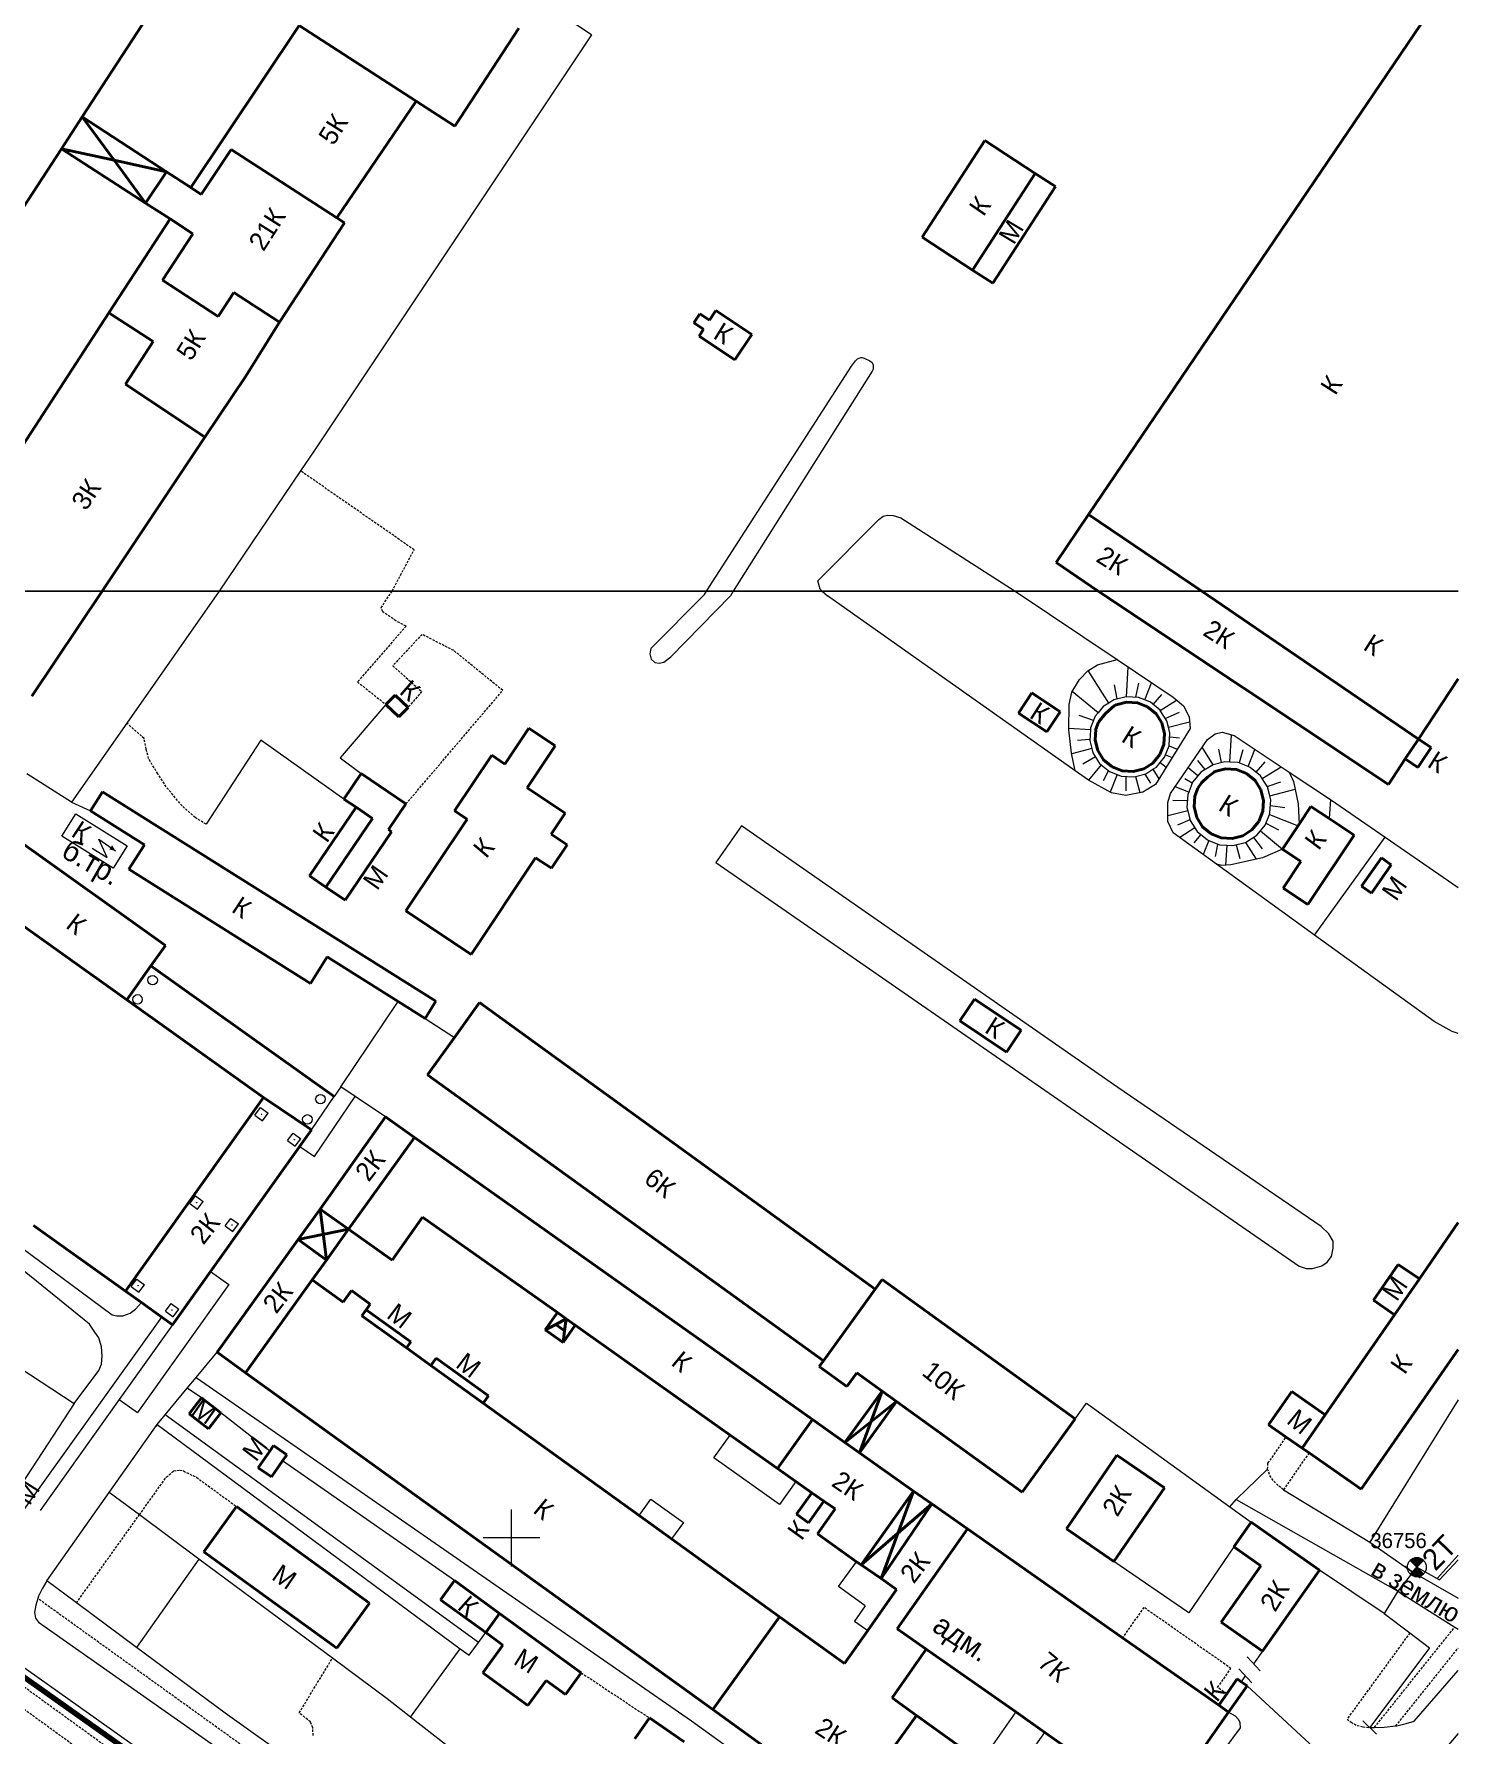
# Model space of a CAD drawing. Extents: x 1000 to 4000, y -5000 to -1000.
# Drawn here: x 2699.1 to 3000, y -2241.7 to -1882.3 of the extents above; entities that cross this region are included whole.
import ezdxf
from ezdxf.enums import TextEntityAlignment as Align

# ---------------------------------------------------------------- set-up
doc = ezdxf.new("R2010")
doc.units = 0
doc.header["$MEASUREMENT"] = 0
doc.linetypes.add('DASHED', pattern=[0.75, 0.5, -0.25])
for name, color, linetype in [('1', 7, 'CONTINUOUS'), ('11', 7, 'CONTINUOUS'), ('13', 7, 'CONTINUOUS'), ('16', 7, 'CONTINUOUS'), ('17', 7, 'CONTINUOUS'), ('18', 7, 'CONTINUOUS'), ('19', 7, 'CONTINUOUS'), ('2', 7, 'CONTINUOUS'), ('24', 7, 'CONTINUOUS'), ('37', 7, 'CONTINUOUS'), ('40', 7, 'CONTINUOUS'), ('7', 7, 'CONTINUOUS'), ('границы команд_1', 10, 'CONTINUOUS')]:
    doc.layers.add(name, color=color, linetype=linetype)
doc.styles.get("Standard").update_dxf_attribs({"font": 'txt', "height": 0.2})

msp = doc.modelspace()

# ---------------------------------------------------------------- linework, layer by layer
at = {"layer": '1', "color": 253, "linetype": 'Continuous', "lineweight": 0}
for p, q in [((2000, -2000), (3000, -2000)), ((3000, -2000), (2000, -2000)), ((2800, -2206.06), (2800, -2194.02)), ((2805.96, -2200), (2794.04, -2200))]:
    msp.add_line(p, q, dxfattribs=at)
at = {"layer": '11', "color": 253, "linetype": 'Continuous', "lineweight": 0}
for p, q in [((2816.88, -1882.49), (2799.8, -1871.15)), ((2816.88, -1882.49), (2758.29, -1970.4)), ((2758.29, -1970.4), (2755.43, -1974.61)), ((2755.43, -1974.61), (2738.2, -2000)), ((2864.73, -1997.87), (2877.64, -1984.86)), ((2877.64, -1984.86), (2878.49, -1984.2)), ((2878.49, -1984.2), (2879.53, -1983.96)), ((2879.53, -1983.96), (2880.66, -1984.01)), ((2880.66, -1984.01), (2882.22, -1984.53)), ((2882.22, -1984.53), (2906.39, -2000)), ((2865.2, -1999.61), (2864.73, -1997.87)), ((2738.2, -2000), (2718.72, -2027.89)), ((2865.62, -2000), (2865.2, -1999.61)), ((2865.62, -2000), (2866.73, -2001.03)), ((2919.09, -2037.96), (2866.73, -2001.03)), ((2906.39, -2000), (2927.98, -2014.49)), ((2927.98, -2014.49), (2939.8, -2022.43)), ((2939.8, -2022.43), (2941.95, -2024.22)), ((2941.95, -2024.22), (2943.2, -2026.55)), ((2943.2, -2026.55), (2943.38, -2029.05)), ((2718.72, -2027.89), (2707.04, -2044.62)), ((2943.38, -2029.05), (2936.05, -2040.86)), ((2947.04, -2031.35), (2948.65, -2030.19)), ((2948.65, -2030.19), (2950.17, -2029.83)), ((2950.17, -2029.83), (2952.67, -2030.55)), ((2939.26, -2042.8), (2947.04, -2031.35)), ((2952.67, -2030.55), (2964.33, -2038.27)), ((2707.04, -2044.62), (2697.62, -2038.6)), ((2921.93, -2039.96), (2919.09, -2037.96)), ((2926.76, -2042.65), (2921.93, -2039.96)), ((2936.05, -2040.86), (2933.37, -2042.47)), ((2964.33, -2038.27), (2973.05, -2044.05)), ((2707.04, -2044.62), (2711.01, -2046.46)), ((2929.79, -2043.18), (2926.76, -2042.65)), ((2933.37, -2042.47), (2929.79, -2043.18)), ((2938.64, -2044.65), (2939.26, -2042.8)), ((2938.64, -2048.68), (2938.64, -2044.65)), ((2973.05, -2044.05), (2972.79, -2048.07)), ((2939.8, -2051.09), (2938.64, -2048.68)), ((2948.93, -2057.7), (2939.8, -2051.09)), ((2969.66, -2072.69), (2948.93, -2057.7)), ((2994.92, -2090.96), (2969.66, -2072.69)), ((2763.92, -2104.71), (2776.07, -2086.73)), ((2781.75, -2090.3), (2787.92, -2094.29)), ((2763.92, -2104.71), (2762.51, -2106.8)), ((2766.98, -2106.78), (2763.92, -2104.71)), ((2757.75, -2113.85), (2762.51, -2106.8)), ((2773.37, -2111.09), (2766.98, -2106.78)), ((2683.81, -2156.08), (2707.62, -2171.64)), ((2728.39, -2155.01), (2717.13, -2170.78)), ((2733.34, -2166.18), (2737.78, -2160.8)), ((2731.5, -2168.41), (2733.34, -2166.18)), ((2726.85, -2174.05), (2731.5, -2168.41)), ((2707.62, -2171.64), (2691.96, -2195.61)), ((2717.13, -2170.78), (2700.42, -2194.22)), ((2725.15, -2176.11), (2726.85, -2174.05)), ((2793.04, -2222.13), (2726.85, -2174.05)), ((2919.06, -2174.89), (2921.46, -2171.56)), ((2921.46, -2171.56), (2951.74, -2193.44)), ((2714.99, -2190.47), (2725.15, -2176.11)), ((2725.15, -2176.11), (2789.18, -2223.45)), ((2725.15, -2176.11), (2725.15, -2176.11)), ((2725.15, -2176.11), (2725.15, -2176.11)), ((2842.77, -2183.14), (2846.2, -2178.31)), ((2856.6, -2192.97), (2842.77, -2183.14)), ((2860.05, -2188.11), (2856.6, -2192.97)), ((2701.78, -2209.13), (2714.99, -2190.47)), ((2721.36, -2195.18), (2714.99, -2190.47)), ((2826.95, -2195.31), (2829.45, -2191.84)), ((2829.45, -2191.84), (2836.32, -2196.81)), ((2733.93, -2204.51), (2721.36, -2195.18)), ((2951.74, -2193.44), (2956.3, -2196.74)), ((2836.32, -2196.81), (2833.83, -2200.26)), ((2952.64, -2201.94), (2943.09, -2215.86)), ((2733.93, -2204.51), (2720.75, -2223.19)), ((2762.16, -2225.44), (2733.93, -2204.51)), ((2869.09, -2210.34), (2872.91, -2205.08)), ((2943.09, -2215.86), (2927.25, -2204.99)), ((2991.99, -2208.52), (2988.84, -2206.05)), ((2990.42, -2207.29), (2991.28, -2206.22)), ((2991.28, -2206.22), (2996.08, -2208.93)), ((3000, -2204.7), (2996.08, -2208.93)), ((2708.05, -2213.78), (2701.78, -2209.13)), ((2984.35, -2216.04), (2970.7, -2206.86)), ((2874.7, -2214.4), (2869.09, -2210.34)), ((2987.28, -2211.3), (2984.35, -2216.04)), ((2988.88, -2212.55), (2985.73, -2210.09)), ((2720.75, -2223.19), (2708.05, -2213.78)), ((2984.35, -2216.04), (2989.79, -2220.11)), ((2793.04, -2222.13), (2794.55, -2220.05)), ((2989.79, -2220.11), (2993.96, -2223.23)), ((2739.46, -2237.06), (2720.75, -2223.19)), ((2778.68, -2237.89), (2789.18, -2223.45)), ((2789.18, -2223.45), (2791.08, -2224.83)), ((2791.08, -2224.83), (2793.04, -2222.13)), ((2958.66, -2223.99), (2956.8, -2226.65)), ((2993.96, -2223.23), (2981.32, -2240.09)), ((2773.72, -2234.01), (2762.16, -2225.44)), ((2956.4, -2230.63), (2953.67, -2227.71)), ((2958.17, -2228.11), (2955.43, -2225.19)), ((2955.03, -2229.17), (2954.16, -2230.42)), ((2974.2, -2248.71), (2955.4, -2231.29)), ((2778.68, -2237.89), (2773.72, -2234.01)), ((2754.99, -2248.14), (2739.46, -2237.06)), ((2826.48, -2275.18), (2778.68, -2237.89)), ((2906.52, -2236.8), (2899.14, -2247.32)), ((2982.73, -2241.51), (2979.9, -2238.68))]:
    msp.add_line(p, q, dxfattribs=at)
msp.add_point((2724.99, -2176.33), dxfattribs=at)
at = {"layer": '13', "color": 253, "linetype": 'Continuous', "lineweight": 40}
for p, q in [((2731.73, -1865.41), (2709.31, -1899.78)), ((2921.94, -1983.8), (2993.5, -1878.22)), ((2732.26, -1914.72), (2755.15, -1880.54)), ((2779.83, -1896.5), (2755.15, -1880.54)), ((2801.53, -1881.05), (2788.01, -1901.79)), ((2779.83, -1896.5), (2763.12, -1921.13)), ((2788.01, -1901.79), (2779.83, -1896.5)), ((2709.31, -1899.78), (2704.89, -1906.55)), ((2709.31, -1899.78), (2716.04, -1908.98)), ((2709.31, -1899.78), (2727.12, -1911.4)), ((2704.89, -1906.55), (2689.14, -1930.69)), ((2704.89, -1906.55), (2716.04, -1908.98)), ((2704.89, -1906.55), (2722.67, -1918.05)), ((2734.41, -1916.2), (2740.76, -1906.7)), ((2740.76, -1906.7), (2763.12, -1921.13)), ((2886.74, -1925.25), (2900.01, -1904.84)), ((2900.01, -1904.84), (2910.67, -1911.77)), ((2716.04, -1908.98), (2722.67, -1918.05)), ((2716.04, -1908.98), (2727.12, -1911.4)), ((2722.67, -1918.05), (2727.12, -1911.4)), ((2727.12, -1911.4), (2732.26, -1914.72)), ((2732.26, -1914.72), (2734.41, -1916.2)), ((2910.67, -1911.77), (2897.4, -1932.18)), ((2914.95, -1914.56), (2901.68, -1934.97)), ((2910.67, -1911.77), (2914.95, -1914.56)), ((2727.84, -1921.37), (2722.67, -1918.05)), ((2714.93, -1941.21), (2727.84, -1921.37)), ((2727.84, -1921.37), (2732.64, -1924.53)), ((2764.74, -1922.19), (2750.99, -1943.21)), ((2763.12, -1921.13), (2764.74, -1922.19)), ((2732.64, -1924.53), (2726.25, -1934.35)), ((2897.4, -1932.18), (2886.74, -1925.25)), ((2901.68, -1934.97), (2897.4, -1932.18)), ((2726.25, -1934.35), (2738, -1941.99)), ((2738, -1941.99), (2741.31, -1936.91)), ((2741.31, -1936.91), (2750.99, -1943.21)), ((2676.67, -2000), (2714.93, -1941.21)), ((2714.93, -1941.21), (2724.26, -1947.28)), ((2750.86, -1943.41), (2743.83, -1954.61)), ((2750.99, -1943.21), (2750.86, -1943.41)), ((2838.55, -1943.33), (2839.8, -1941.44)), ((2840.58, -1944.67), (2838.55, -1943.33)), ((2839.8, -1941.44), (2841.84, -1942.78)), ((2841.84, -1942.78), (2843.18, -1940.75)), ((2843.18, -1940.75), (2850.76, -1945.77)), ((2724.26, -1947.28), (2718.41, -1956.28)), ((2839.62, -1946.13), (2840.58, -1944.67)), ((2847.2, -1951.14), (2839.62, -1946.13)), ((2850.76, -1945.77), (2847.2, -1951.14)), ((2743.83, -1954.61), (2735.22, -1967.5)), ((2718.41, -1956.28), (2735.22, -1967.5)), ((2735.22, -1967.5), (2713.49, -2000)), ((2915.04, -1993.97), (2921.94, -1983.8)), ((2921.94, -1983.8), (2945.83, -2000)), ((2923.93, -2000), (2915.04, -1993.97)), ((2698.65, -2022.21), (2713.49, -2000)), ((2923.93, -2000), (2985.29, -2040.84)), ((2945.83, -2000), (2991.6, -2031.28)), ((2991.6, -2031.28), (3000, -2018.56)), ((2773.47, -2023.99), (2775.38, -2021.98)), ((2775.38, -2021.98), (2778.13, -2024.59)), ((2907.09, -2025.78), (2909.91, -2021.53)), ((2909.91, -2021.53), (2915.9, -2025.51)), ((2776.22, -2026.6), (2773.47, -2023.99)), ((2778.13, -2024.59), (2776.22, -2026.6)), ((2913.08, -2029.76), (2907.09, -2025.78)), ((2915.9, -2025.51), (2913.08, -2029.76)), ((2924.05, -2027.67), (2925.51, -2025.86)), ((2925.51, -2025.86), (2927.43, -2024.21)), ((2927.43, -2024.21), (2927.72, -2024.02)), ((2927.72, -2024.02), (2929.95, -2023.45)), ((2929.95, -2023.45), (2932.26, -2023.6)), ((2932.26, -2023.6), (2934.4, -2024.45)), ((2934.4, -2024.45), (2936.18, -2025.92)), ((2936.18, -2025.92), (2937.41, -2027.87)), ((2803.66, -2028.96), (2798.6, -2036.54)), ((2809.22, -2032.67), (2803.66, -2028.96)), ((2923.3, -2031.48), (2923.45, -2029.18)), ((2923.45, -2029.18), (2924.05, -2027.67)), ((2937.41, -2027.87), (2937.99, -2030.1)), ((2937.99, -2030.1), (2937.84, -2032.4)), ((2803.29, -2041.57), (2809.22, -2032.67)), ((2923.88, -2033.72), (2923.3, -2031.48)), ((2925.11, -2035.67), (2923.88, -2033.72)), ((2937.84, -2032.4), (2936.99, -2034.55)), ((2988.83, -2035.48), (2991.6, -2031.28)), ((2994.28, -2033.05), (2991.51, -2037.25)), ((2991.6, -2031.28), (2994.28, -2033.05)), ((2795.81, -2034.68), (2787.98, -2046.41)), ((2798.6, -2036.54), (2795.81, -2034.68)), ((2926.89, -2037.14), (2925.11, -2035.67)), ((2929.03, -2037.99), (2926.89, -2037.14)), ((2935.52, -2036.33), (2933.57, -2037.56)), ((2936.99, -2034.55), (2935.52, -2036.33)), ((2985.29, -2040.84), (2988.83, -2035.48)), ((2991.51, -2037.25), (2988.83, -2035.48)), ((2764.59, -2043.94), (2768.23, -2038.57)), ((2768.23, -2038.57), (2777.69, -2044.98)), ((2931.34, -2038.13), (2929.03, -2037.99)), ((2933.57, -2037.56), (2931.34, -2038.13)), ((2945.02, -2041.66), (2945.78, -2040.51)), ((2945.78, -2040.51), (2947.05, -2039.32)), ((2947.05, -2039.32), (2948.43, -2038.28)), ((2948.43, -2038.28), (2948.63, -2038.15)), ((2948.63, -2038.15), (2950.87, -2037.58)), ((2950.87, -2037.58), (2953.17, -2037.73)), ((2953.17, -2037.73), (2955.31, -2038.58)), ((2955.31, -2038.58), (2957.09, -2040.05)), ((2957.09, -2040.05), (2958.32, -2042)), ((2711.01, -2046.46), (2713.57, -2042.39)), ((2713.57, -2042.39), (2784.04, -2086.66)), ((2767.15, -2045.69), (2764.59, -2043.94)), ((2811.33, -2046.93), (2803.29, -2041.57)), ((2944.22, -2045.61), (2944.36, -2043.31)), ((2944.36, -2043.31), (2945.02, -2041.66)), ((2958.32, -2042), (2958.9, -2044.23)), ((2958.9, -2044.23), (2958.75, -2046.53)), ((2722.44, -2053.64), (2711.01, -2046.46)), ((2757.31, -2060.2), (2767.15, -2045.69)), ((2770.61, -2048.07), (2760.79, -2062.56)), ((2767.15, -2045.69), (2770.61, -2048.07)), ((2777.69, -2044.98), (2774.01, -2050.41)), ((2790.64, -2048.18), (2777.69, -2067.58)), ((2787.98, -2046.41), (2790.64, -2048.18)), ((2808.38, -2051.35), (2811.33, -2046.93)), ((2944.79, -2047.85), (2944.22, -2045.61)), ((2946.02, -2049.8), (2944.79, -2047.85)), ((2958.75, -2046.53), (2957.9, -2048.68)), ((2966.41, -2049.26), (2968.91, -2045.5)), ((2968.91, -2045.5), (2972.79, -2048.07)), ((2972.79, -2048.07), (2978.01, -2051.54)), ((2774.65, -2050.85), (2764.85, -2065.31)), ((2774.01, -2050.41), (2774.65, -2050.85)), ((2811.77, -2053.61), (2808.38, -2051.35)), ((2947.8, -2051.27), (2946.02, -2049.8)), ((2949.95, -2052.12), (2947.8, -2051.27)), ((2954.48, -2051.69), (2952.25, -2052.26)), ((2956.43, -2050.45), (2954.48, -2051.69)), ((2957.9, -2048.68), (2956.43, -2050.45)), ((2962.9, -2054.55), (2966.41, -2049.26)), ((2978.01, -2051.54), (2968.27, -2066.21)), ((2696.09, -2052.93), (2726.88, -2074.89)), ((2719.16, -2058.78), (2722.44, -2053.64)), ((2808.45, -2058.58), (2811.77, -2053.61)), ((2952.25, -2052.26), (2949.95, -2052.12)), ((2966.77, -2057.13), (2962.9, -2054.55)), ((2757.52, -2082.89), (2719.16, -2058.78)), ((2791.45, -2076.76), (2805.08, -2056.33)), ((2805.08, -2056.33), (2808.45, -2058.58)), ((2963.05, -2062.74), (2966.77, -2057.13)), ((2979.61, -2062.36), (2983.78, -2056.38)), ((2985.84, -2057.81), (2981.67, -2063.8)), ((2983.78, -2056.38), (2985.84, -2057.81)), ((2760.79, -2062.56), (2757.31, -2060.2)), ((2764.85, -2065.31), (2760.79, -2062.56)), ((2981.67, -2063.8), (2979.61, -2062.36)), ((2687.9, -2064.41), (2718.69, -2086.37)), ((2968.27, -2066.21), (2963.05, -2062.74)), ((2777.69, -2067.58), (2791.45, -2076.76)), ((2726.88, -2074.89), (2723.81, -2079.19)), ((2723.81, -2079.19), (2718.69, -2086.37)), ((2762.51, -2106.8), (2723.81, -2079.19)), ((2761.04, -2077.29), (2757.52, -2082.89)), ((2776.07, -2086.73), (2761.04, -2077.29)), ((2718.69, -2086.37), (2747.62, -2107.01)), ((2781.75, -2090.3), (2776.07, -2086.73)), ((2784.04, -2086.66), (2781.75, -2090.3)), ((2787.92, -2094.29), (2793.22, -2086.94)), ((2793.22, -2086.94), (2876.81, -2147.48)), ((2894.73, -2090.78), (2897.83, -2086.19)), ((2897.83, -2086.19), (2907.65, -2092.8)), ((2904.55, -2097.39), (2894.73, -2090.78)), ((2782.22, -2102.18), (2787.92, -2094.29)), ((2907.65, -2092.8), (2904.55, -2097.39)), ((2865.89, -2162.6), (2782.22, -2102.18)), ((2747.62, -2107.01), (2718.44, -2147.92)), ((2747.62, -2107.01), (2757.75, -2113.85)), ((2759.58, -2130.57), (2773.37, -2111.09)), ((2773.37, -2111.09), (2779.52, -2115.45)), ((2757.75, -2113.85), (2728.39, -2155.01)), ((2765.57, -2134.81), (2779.52, -2115.45)), ((2779.52, -2115.45), (2863.56, -2175)), ((2754.92, -2137.03), (2759.58, -2130.57)), ((2759.58, -2130.57), (2765.57, -2134.81)), ((2759.58, -2130.57), (2760.93, -2141.36)), ((2718.44, -2147.92), (2699, -2134.05)), ((2781.22, -2132.29), (2774.8, -2141.35)), ((2809.68, -2152.44), (2781.22, -2132.29)), ((2991.81, -2145.34), (3000, -2133.4)), ((2737.78, -2160.8), (2754.92, -2137.03)), ((2754.92, -2137.03), (2765.57, -2134.81)), ((2754.92, -2137.03), (2760.93, -2141.36)), ((2765.57, -2134.81), (2760.93, -2141.36)), ((2774.8, -2141.35), (2765.57, -2134.81)), ((2760.93, -2141.36), (2757.91, -2145.54)), ((2982.09, -2149.83), (2987.35, -2142.25)), ((2991.81, -2145.34), (2986.55, -2152.92)), ((2987.35, -2142.25), (2991.81, -2145.34)), ((2718.44, -2147.92), (2721.8, -2150.31)), ((2743.79, -2165.14), (2757.91, -2145.54)), ((2757.91, -2145.54), (2764.4, -2150.22)), ((2764.4, -2150.22), (2766.16, -2147.77)), ((2766.16, -2147.77), (2770.15, -2150.65)), ((2865.89, -2162.6), (2876.81, -2147.48)), ((2876.81, -2147.48), (2878.29, -2145.43)), ((2878.29, -2145.43), (2919.06, -2174.89)), ((2721.8, -2150.31), (2726.09, -2153.37)), ((2769.29, -2151.85), (2768.39, -2153.1)), ((2770.15, -2150.65), (2769.29, -2151.85)), ((2778.7, -2158.63), (2769.29, -2151.85)), ((2807.1, -2156.09), (2809.68, -2152.44)), ((2811.57, -2153.78), (2809.68, -2152.44)), ((2986.55, -2152.92), (2982.09, -2149.83)), ((2726.09, -2153.37), (2728.39, -2155.01)), ((2768.39, -2153.1), (2777.8, -2159.88)), ((2807.1, -2156.09), (2809.33, -2154.93)), ((2810.88, -2158.76), (2807.1, -2156.09)), ((2809.33, -2154.93), (2811.57, -2153.78)), ((2809.33, -2154.93), (2811.22, -2156.27)), ((2813.45, -2155.11), (2810.88, -2158.76)), ((2811.57, -2153.78), (2811.22, -2156.27)), ((2813.45, -2155.11), (2811.57, -2153.78)), ((2811.57, -2153.78), (2811.57, -2153.78)), ((2846.2, -2178.31), (2813.45, -2155.11)), ((2971.93, -2174.01), (2986.55, -2152.92)), ((2777.8, -2159.88), (2778.7, -2158.63)), ((2811.22, -2156.27), (2810.88, -2158.76)), ((2743.79, -2165.14), (2737.78, -2160.8)), ((2777.8, -2159.88), (2782.97, -2163.6)), ((2784.08, -2162.05), (2782.97, -2163.6)), ((2795.15, -2170.02), (2784.08, -2162.05)), ((2864.99, -2163.85), (2865.89, -2162.6)), ((3000, -2160.2), (2979.53, -2189.72)), ((2842.51, -2236.3), (2743.79, -2165.14)), ((2782.97, -2163.6), (2794.03, -2171.58)), ((2870.82, -2168.07), (2864.99, -2163.85)), ((2872.93, -2165.15), (2870.82, -2168.07)), ((2878.29, -2169.02), (2872.93, -2165.15)), ((2731.89, -2173.82), (2734.48, -2170.45)), ((2734.48, -2170.45), (2738.58, -2173.59)), ((2794.03, -2171.58), (2795.15, -2170.02)), ((2878.29, -2169.02), (2870.45, -2179.88)), ((2878.29, -2169.02), (2873.54, -2182.07)), ((2881.36, -2171.24), (2878.29, -2169.02)), ((2959.95, -2176.15), (2964.84, -2169.1)), ((2964.84, -2169.1), (2971.93, -2174.01)), ((2735.99, -2176.97), (2731.89, -2173.82)), ((2738.58, -2173.59), (2735.99, -2176.97)), ((2794.03, -2171.58), (2826.95, -2195.31)), ((2881.36, -2171.24), (2870.45, -2179.88)), ((2881.36, -2171.24), (2873.54, -2182.07)), ((2907.86, -2190.39), (2881.36, -2171.24)), ((2967.04, -2181.06), (2971.93, -2174.01)), ((2863.56, -2175), (2856.2, -2185.39)), ((2863.56, -2175), (2870.45, -2179.88)), ((2919.06, -2174.89), (2907.86, -2190.39)), ((2963.67, -2178.73), (2959.95, -2176.15)), ((2748.91, -2181.69), (2749.71, -2180.53)), ((2749.71, -2180.53), (2752.51, -2182.47)), ((2856.2, -2185.39), (2846.2, -2178.31)), ((2870.45, -2179.88), (2873.54, -2182.07)), ((2967.04, -2181.06), (2963.67, -2178.73)), ((2968.5, -2182.07), (2967.04, -2181.06)), ((2746.47, -2185.21), (2748.91, -2181.69)), ((2751.63, -2183.74), (2749.27, -2187.15)), ((2752.51, -2182.47), (2751.63, -2183.74)), ((2873.54, -2182.07), (2884.93, -2190.14)), ((2917.24, -2198.12), (2927.92, -2182.56)), ((2927.92, -2182.56), (2937.94, -2189.44)), ((2979.53, -2189.72), (2968.5, -2182.07)), ((2749.27, -2187.15), (2746.47, -2185.21)), ((2860.05, -2188.11), (2856.2, -2185.39)), ((2863.44, -2190.51), (2860.05, -2188.11)), ((2860.23, -2195.05), (2863.44, -2190.51)), ((2865.98, -2192.31), (2863.44, -2190.51)), ((2873.86, -2205.75), (2884.93, -2190.14)), ((2878.07, -2208.63), (2884.93, -2190.14)), ((2888.8, -2192.87), (2884.93, -2190.14)), ((2937.94, -2189.44), (2927.25, -2204.99)), ((2741.92, -2193.43), (2735.01, -2202.97)), ((2770.02, -2213.82), (2741.92, -2193.43)), ((2826.95, -2195.31), (2833.83, -2200.26)), ((2862.77, -2196.85), (2860.23, -2195.05)), ((2865.98, -2192.31), (2862.77, -2196.85)), ((2864.62, -2199.2), (2868.36, -2193.93)), ((2868.36, -2193.93), (2865.98, -2192.31)), ((2873.86, -2205.75), (2888.8, -2192.87)), ((2878.07, -2208.63), (2888.8, -2192.87)), ((2888.8, -2192.87), (2896.32, -2198.14)), ((2872.91, -2205.08), (2864.62, -2199.2)), ((2881.51, -2219.27), (2896.32, -2198.14)), ((2896.32, -2198.14), (2929.1, -2221.12)), ((2927.25, -2204.99), (2917.24, -2198.12)), ((2952.64, -2201.94), (2956.3, -2196.74)), ((2956.3, -2196.74), (2970.7, -2206.86)), ((2833.83, -2200.26), (2856.64, -2216.7)), ((2958.33, -2205.94), (2952.64, -2201.94)), ((2763.1, -2223.35), (2735.01, -2202.97)), ((2873.86, -2205.75), (2872.91, -2205.08)), ((2878.07, -2208.63), (2873.86, -2205.75)), ((2949.95, -2217.87), (2958.33, -2205.94)), ((2784.99, -2213.11), (2787.94, -2209.06)), ((2787.94, -2209.06), (2797.49, -2216)), ((2881.34, -2210.92), (2878.07, -2208.63)), ((2970.7, -2206.86), (2958.66, -2223.99)), ((2794.55, -2220.05), (2784.99, -2213.11)), ((2875.27, -2219.58), (2881.34, -2210.92)), ((2763.1, -2223.35), (2770.02, -2213.82)), ((2794.55, -2220.05), (2797.49, -2216)), ((2797.49, -2216), (2814.74, -2228.53)), ((2856.64, -2216.7), (2842.51, -2236.3)), ((2856.64, -2216.7), (2870.36, -2226.59)), ((2798.18, -2222.69), (2794.55, -2220.05)), ((2870.36, -2226.59), (2875.27, -2219.58)), ((2887.61, -2223.55), (2881.51, -2219.27)), ((2958.66, -2223.99), (2949.95, -2217.87)), ((2793.94, -2228.53), (2798.18, -2222.69)), ((2887.61, -2223.55), (2880.4, -2233.83)), ((2906.52, -2236.8), (2887.61, -2223.55)), ((2929.1, -2221.12), (2949.42, -2235.37)), ((2803.47, -2235.45), (2793.94, -2228.53)), ((2807.32, -2230.15), (2803.47, -2235.45)), ((2811.41, -2233.12), (2807.32, -2230.15)), ((2814.74, -2228.53), (2811.41, -2233.12)), ((2951.11, -2232.96), (2953.3, -2229.82)), ((2955.4, -2231.29), (2951.51, -2236.84)), ((2953.3, -2229.82), (2954.16, -2230.42)), ((2954.16, -2230.42), (2955.4, -2231.29)), ((2880.4, -2233.83), (2885.57, -2237.56)), ((2949.42, -2235.37), (2951.11, -2232.96)), ((2826.07, -2242.5), (2829.13, -2238.07)), ((2829.13, -2238.07), (2836.47, -2243.13)), ((2871.45, -2257.15), (2842.51, -2236.3)), ((2885.57, -2237.56), (2871.45, -2257.15)), ((2885.57, -2237.56), (2898.01, -2246.52)), ((2912.68, -2241.12), (2906.52, -2236.8)), ((2951.51, -2236.84), (2943.27, -2248.6)), ((2949.42, -2235.37), (2951.51, -2236.84)), ((2930.32, -2253.49), (2912.68, -2241.12))]:
    msp.add_line(p, q, dxfattribs=at)
at = {"layer": '16', "color": 253, "linetype": 'Continuous', "lineweight": 0}
for p, q in [((2705, -2051.79), (2707.96, -2047.06)), ((2707.96, -2047.06), (2718.8, -2053.84)), ((2715.84, -2058.57), (2705, -2051.79)), ((2711.42, -2054.29), (2714.57, -2056.28)), ((2714.57, -2056.28), (2712.83, -2052.4)), ((2712.83, -2052.4), (2716.31, -2054.89)), ((2718.8, -2053.84), (2715.84, -2058.57))]:
    msp.add_line(p, q, dxfattribs=at)
msp.add_solid([(2716.31, -2054.89), (2715.01, -2054.61), (2715.62, -2053.71)], dxfattribs=at)
at = {"layer": '18', "color": 253, "linetype": 'Continuous', "lineweight": 0}
msp.add_line((2995.55, -2208.64), (3000, -2203.72), dxfattribs=at)
at = {"layer": '2', "color": 253, "linetype": 'Continuous', "lineweight": 0}
msp.add_circle((2991.28, -2206.22), 2, dxfattribs=at)
msp.add_3dface([(2989.86, -2207.63), (2991.28, -2206.22), (2989.86, -2207.63)], dxfattribs=at)
at = {"layer": '24', "color": 253, "linetype": 'Continuous', "lineweight": 0}
for p, q in [((2872.68, -1951.33), (2873.08, -1950.95)), ((2873.08, -1950.95), (2873.42, -1950.78)), ((2873.42, -1950.78), (2873.78, -1950.68)), ((2873.78, -1950.68), (2874.11, -1950.68)), ((2874.11, -1950.68), (2874.52, -1950.82)), ((2874.52, -1950.82), (2875.69, -1951.36)), ((2841.22, -2000), (2871.81, -1952.49)), ((2876.18, -1953.56), (2846.86, -2000)), ((2871.81, -1952.49), (2872.68, -1951.33)), ((2875.69, -1951.36), (2876.18, -1951.73)), ((2876.18, -1951.73), (2876.38, -1952.26)), ((2876.4, -1953.15), (2876.18, -1953.56)), ((2876.38, -1952.26), (2876.43, -1952.84)), ((2876.43, -1952.84), (2876.4, -1953.15)), ((2840.77, -2000.7), (2829.4, -2012.13)), ((2833.69, -2013.92), (2846.23, -2001)), ((2840.77, -2000.7), (2841.22, -2000)), ((2846.86, -2000), (2846.23, -2001)), ((2829.4, -2012.13), (2829.22, -2013.29)), ((2829.22, -2013.29), (2829.49, -2014.36)), ((2829.49, -2014.36), (2830.3, -2015.08)), ((2830.3, -2015.08), (2831.19, -2015.26)), ((2831.19, -2015.26), (2832.17, -2014.99)), ((2832.17, -2014.99), (2833.69, -2013.92)), ((2747, -2031.53), (2735.47, -2049.28)), ((2764.59, -2043.94), (2747, -2031.53)), ((2973.05, -2044.05), (2984.61, -2052.01)), ((2848.57, -2049.63), (2843.2, -2057.38)), ((2928.11, -2104.91), (2848.57, -2049.63)), ((2969.66, -2072.69), (2984.61, -2052.01)), ((2984.61, -2052.01), (3000, -2062.6)), ((2843.2, -2057.38), (2966.45, -2142.65)), ((2998.76, -2093.03), (2994.92, -2090.96)), ((3000, -2093.5), (2998.76, -2093.03)), ((2971.1, -2134.25), (2928.11, -2104.91)), ((2758.4, -2119.48), (2766.98, -2106.78)), ((2755.26, -2117.35), (2758.4, -2119.48)), ((2972.71, -2135.77), (2971.1, -2134.25)), ((2973.6, -2137.38), (2972.71, -2135.77)), ((2973.6, -2138.81), (2973.6, -2137.38)), ((2710.86, -2154.85), (2694.39, -2141.57)), ((2696.28, -2138.58), (2715.65, -2152.89)), ((2972.35, -2141.76), (2973.25, -2140.6)), ((2973.25, -2140.6), (2973.6, -2138.81)), ((2736.41, -2143.77), (2740.25, -2146.51)), ((2966.45, -2142.65), (2967.88, -2143.1)), ((2967.88, -2143.1), (2969.22, -2143.1)), ((2969.22, -2143.1), (2971.19, -2142.57)), ((2971.19, -2142.57), (2972.35, -2141.76)), ((2740.25, -2146.51), (2720.98, -2173.53)), ((2719.45, -2152.59), (2720.56, -2151.7)), ((2720.56, -2151.7), (2721.8, -2150.31)), ((2691.45, -2201.74), (2726.09, -2153.37)), ((2711.97, -2156.59), (2710.86, -2154.85)), ((2715.65, -2152.89), (2716.61, -2153.12)), ((2716.61, -2153.12), (2717.88, -2153.12)), ((2717.88, -2153.12), (2719.45, -2152.59)), ((2712.8, -2157.78), (2711.97, -2156.59)), ((2713.39, -2159.64), (2712.8, -2157.78)), ((2713.54, -2161.58), (2713.39, -2159.64)), ((2712.81, -2164.68), (2713.39, -2163.3)), ((2713.39, -2163.3), (2713.54, -2161.58)), ((2707.62, -2171.64), (2712.81, -2164.68)), ((2733.34, -2166.18), (2838.01, -2238.65)), ((2734.48, -2170.45), (2731.5, -2168.41)), ((2717.13, -2170.78), (2720.98, -2173.53)), ((2748.91, -2181.69), (2738.58, -2173.59)), ((3000, -2170.89), (2981.38, -2200.94)), ((2787.94, -2209.06), (2751.63, -2183.74)), ((2959.76, -2185.5), (2953.08, -2191.89)), ((2951.74, -2193.44), (2953.08, -2191.89)), ((2953.08, -2191.89), (2987.28, -2211.3)), ((2963.11, -2189.85), (2981.38, -2200.94)), ((2981.38, -2200.94), (2990.42, -2207.29)), ((2701.78, -2209.13), (2700.83, -2210.8)), ((2990.42, -2207.29), (2987.28, -2211.3)), ((2990.42, -2207.29), (3000, -2212.74)), ((2699.91, -2212.86), (2699.5, -2214.24)), ((2700.07, -2212.33), (2699.91, -2212.86)), ((2700.83, -2210.8), (2700.07, -2212.33)), ((2987.28, -2211.3), (2999.28, -2218.88)), ((2699.5, -2214.24), (2699.21, -2215.76)), ((2699.21, -2215.76), (2699.43, -2217.03)), ((2699.43, -2217.03), (2700.05, -2217.85)), ((2874.7, -2214.4), (2872.45, -2217.6)), ((2700.05, -2217.85), (2752.65, -2254.73)), ((2872.45, -2217.6), (2875.27, -2219.58)), ((2999.28, -2218.88), (3000, -2219.34)), ((2695.83, -2226.58), (2733.08, -2252.99)), ((2990.75, -2238.79), (3000, -2228.04)), ((2838.01, -2238.65), (2886.86, -2273.86)), ((2951.51, -2236.84), (2952.88, -2237.66)), ((2952.88, -2237.66), (2953.6, -2238.38)), ((2953.6, -2238.38), (2953.88, -2239.05)), ((2909.39, -2245.81), (2912.68, -2241.12)), ((2953.93, -2240.15), (2946.15, -2250.61)), ((2953.88, -2239.05), (2953.93, -2240.15)), ((3000, -2241.36), (2954.15, -2294.83)), ((2981.32, -2240.09), (2982.33, -2240.07)), ((2982.33, -2240.07), (2984.36, -2240.03)), ((2984.36, -2240.03), (2986.84, -2239.77)), ((2986.84, -2239.77), (2987.03, -2239.75)), ((2987.03, -2239.75), (2989.03, -2239.27)), ((2989.03, -2239.27), (2990.75, -2238.79))]:
    msp.add_line(p, q, dxfattribs=at)
at = {"layer": '24', "color": 253, "linetype": 'DASHED', "lineweight": 0}
for p, q in [((2779.41, -1991.29), (2755.43, -1974.61)), ((2774.75, -2000), (2779.41, -1991.29)), ((2772.44, -2003.56), (2774.75, -2000)), ((2772.81, -2004.38), (2772.44, -2003.56)), ((2775.57, -2006.32), (2772.81, -2004.38)), ((2777.72, -2007.42), (2767.45, -2019.19)), ((2777.72, -2007.42), (2775.57, -2006.32)), ((2781.09, -2009.15), (2774.9, -2015.79)), ((2787.79, -2012.58), (2781.09, -2009.15)), ((2774.9, -2015.79), (2781.01, -2021.23)), ((2798.14, -2021), (2787.79, -2012.58)), ((2767.45, -2019.19), (2773.47, -2023.99)), ((2777.69, -2044.98), (2798.14, -2021)), ((2781.01, -2021.23), (2778.13, -2024.59)), ((2722.36, -2031.16), (2718.72, -2027.89)), ((2722.8, -2033.4), (2722.36, -2031.16)), ((2723.33, -2035.41), (2722.8, -2033.4)), ((2725.26, -2038.62), (2723.33, -2035.41)), ((2727.05, -2041.38), (2725.26, -2038.62)), ((2730.4, -2045.4), (2727.05, -2041.38)), ((2733.16, -2047.86), (2730.4, -2045.4)), ((2735.47, -2049.28), (2733.16, -2047.86)), ((2959.83, -2184.26), (2963.67, -2178.73)), ((2959.76, -2185.5), (2959.83, -2184.26)), ((2968.5, -2182.07), (2963.11, -2189.85)), ((2721.36, -2195.18), (2727.04, -2187.23)), ((2727.04, -2187.23), (2728.57, -2185.9)), ((2728.57, -2185.9), (2729.9, -2185.71)), ((2729.9, -2185.71), (2730.67, -2185.9)), ((2730.67, -2185.9), (2733.43, -2187.23)), ((2733.43, -2187.23), (2741.92, -2193.43)), ((2960.14, -2186.65), (2959.76, -2185.5)), ((2960.91, -2187.89), (2960.14, -2186.65)), ((2961.96, -2188.94), (2960.91, -2187.89)), ((2963.11, -2189.85), (2961.96, -2188.94)), ((2708.05, -2213.78), (2721.36, -2195.18)), ((2756, -2253.2), (2699.91, -2212.86)), ((2933.59, -2214.71), (2929.1, -2221.12)), ((2952, -2227.61), (2933.59, -2214.71)), ((2989.79, -2220.11), (2976.54, -2238.32)), ((2982.33, -2240.07), (2999.28, -2218.88)), ((2986.84, -2239.77), (3000, -2223.32)), ((2755.13, -2237), (2762.16, -2225.44)), ((2949.19, -2231.62), (2952, -2227.61)), ((2694, -2229.3), (2730.55, -2255.81)), ((2814.74, -2228.53), (2829.13, -2238.07)), ((2691.54, -2232.21), (2721.63, -2254.1)), ((2951.11, -2232.96), (2949.19, -2231.62)), ((2757.52, -2238.91), (2755.13, -2237)), ((2976.54, -2238.32), (2977.39, -2238.99)), ((2757.99, -2240.15), (2757.52, -2238.91)), ((2758.09, -2241.77), (2757.99, -2240.15)), ((2977.39, -2238.99), (2978.64, -2239.65)), ((2978.64, -2239.65), (2979.88, -2239.94)), ((2979.88, -2239.94), (2981.32, -2240.09))]:
    msp.add_line(p, q, dxfattribs=at)
at = {"layer": '37', "color": 253, "linetype": 'Continuous', "lineweight": 0}
for p, q in [((2921.78, -2016.87), (2923.84, -2015.62)), ((2923.84, -2015.62), (2927.98, -2014.49)), ((2918.39, -2021.39), (2919.99, -2018.71)), ((2919.99, -2018.71), (2921.78, -2016.87)), ((2926.18, -2023.67), (2921.84, -2016.82)), ((2929.9, -2022.32), (2930.3, -2016.05)), ((2931.89, -2022.45), (2932.54, -2019.48)), ((2933.79, -2023), (2935.23, -2019.37)), ((2917.85, -2023.98), (2918.39, -2021.39)), ((2923.92, -2025.73), (2918.48, -2021.23)), ((2927.27, -2022.98), (2926.18, -2023.67)), ((2929.85, -2022.32), (2927.27, -2022.98)), ((2927.99, -2022.8), (2927.41, -2019.81)), ((2929.9, -2022.32), (2929.85, -2022.32)), ((2932.5, -2022.49), (2929.9, -2022.32)), ((2933.79, -2023), (2932.5, -2022.49)), ((2934.98, -2023.47), (2933.79, -2023)), ((2935.57, -2023.96), (2937.41, -2021.89)), ((2937.06, -2025.22), (2940.52, -2023.03)), ((2917.76, -2029.35), (2917.85, -2023.98)), ((2922.96, -2027.37), (2919.94, -2026.29)), ((2923.32, -2026.46), (2922.34, -2028.93)), ((2923.92, -2025.73), (2923.32, -2026.46)), ((2925.02, -2024.41), (2923.92, -2025.73)), ((2926.18, -2023.67), (2925.02, -2024.41)), ((2937.03, -2025.17), (2934.98, -2023.47)), ((2937.06, -2025.22), (2937.03, -2025.17)), ((2938.45, -2027.42), (2937.06, -2025.22)), ((2938.13, -2026.91), (2941.15, -2025.59)), ((2918.34, -2034.22), (2917.76, -2029.35)), ((2922.32, -2029.33), (2917.77, -2029.04)), ((2922.32, -2029.33), (2922.17, -2031.59)), ((2922.34, -2028.93), (2922.32, -2029.33)), ((2938.8, -2028.77), (2938.45, -2027.42)), ((2938.8, -2028.77), (2943.28, -2027.63)), ((2939.11, -2029.99), (2938.8, -2028.77)), ((2938.95, -2032.65), (2939.11, -2029.99)), ((2922.6, -2033.27), (2918.37, -2034.36)), ((2922.11, -2031.33), (2919.56, -2031.6)), ((2922.17, -2031.59), (2922.6, -2033.27)), ((2922.6, -2033.27), (2922.83, -2034.17)), ((2937.97, -2035.13), (2938.92, -2032.72)), ((2938.92, -2032.72), (2938.95, -2032.65)), ((2938.92, -2032.72), (2940.67, -2033.42)), ((2939.07, -2030.77), (2941.15, -2031.01)), ((2948.22, -2036.7), (2945.95, -2032.95)), ((2949.99, -2036.24), (2949.47, -2033.43)), ((2951.78, -2036.12), (2952.14, -2030.4)), ((2953.78, -2036.25), (2954.61, -2033.48)), ((2955.62, -2037.07), (2957.05, -2033.45)), ((2919.09, -2037.96), (2918.34, -2034.22)), ((2923.37, -2035.01), (2920.74, -2036.58)), ((2924.58, -2036.68), (2921.88, -2039.94)), ((2922.83, -2034.17), (2924.26, -2036.42)), ((2924.26, -2036.42), (2924.58, -2036.68)), ((2924.58, -2036.68), (2926.31, -2038.11)), ((2935.51, -2037.66), (2936.27, -2037.18)), ((2936.27, -2037.18), (2937.06, -2036.22)), ((2937.06, -2036.22), (2937.97, -2035.13)), ((2937.06, -2036.22), (2938.3, -2037.24)), ((2938.18, -2034.58), (2939.6, -2035.14)), ((2945.02, -2039.03), (2942.98, -2037.34)), ((2946.56, -2037.7), (2945.02, -2035.79)), ((2948.22, -2036.7), (2945.67, -2038.24)), ((2950.72, -2036.06), (2948.22, -2036.7)), ((2951.78, -2036.12), (2950.72, -2036.06)), ((2953.5, -2036.23), (2951.78, -2036.12)), ((2955.62, -2037.07), (2953.5, -2036.23)), ((2956.09, -2037.26), (2955.62, -2037.07)), ((2958.24, -2039.04), (2956.09, -2037.26)), ((2957.3, -2038.26), (2959.21, -2036.09)), ((2958.61, -2039.63), (2962.58, -2037.12)), ((2926.08, -2038.02), (2925.01, -2040.07)), ((2926.31, -2038.11), (2927.94, -2038.76)), ((2927.94, -2038.76), (2926.46, -2042.48)), ((2927.94, -2038.76), (2928.78, -2039.09)), ((2928.78, -2039.09), (2931.44, -2039.26)), ((2929.79, -2039.16), (2929.76, -2042.21)), ((2931.44, -2039.26), (2931.85, -2039.16)), ((2931.85, -2039.16), (2934.02, -2038.6)), ((2931.85, -2039.16), (2932.74, -2042.59)), ((2933.78, -2038.66), (2935, -2040.61)), ((2934.02, -2038.6), (2935.51, -2037.66)), ((2935.51, -2037.66), (2936.79, -2039.67)), ((2943.81, -2040.61), (2942.23, -2039.67)), ((2943.9, -2040.39), (2943.07, -2042.46)), ((2945.02, -2039.03), (2943.9, -2040.39)), ((2945.67, -2038.24), (2945.02, -2039.03)), ((2958.61, -2039.63), (2958.24, -2039.04)), ((2959.73, -2041.39), (2958.61, -2039.63)), ((2959.68, -2041.32), (2962.54, -2040.31)), ((2964.33, -2038.27), (2965.25, -2040.26)), ((2965.25, -2040.26), (2966.24, -2044.95)), ((2942.78, -2044.35), (2939.69, -2044.22)), ((2943.07, -2042.46), (2940.25, -2041.35)), ((2942.87, -2042.98), (2942.69, -2045.76)), ((2943.07, -2042.46), (2942.87, -2042.98)), ((2960.2, -2043.25), (2959.73, -2041.39)), ((2960.2, -2043.25), (2965.59, -2041.87)), ((2960.42, -2044.09), (2960.2, -2043.25)), ((2960.24, -2046.87), (2960.42, -2044.09)), ((2942.86, -2046.4), (2938.64, -2047.48)), ((2942.69, -2045.76), (2942.86, -2046.4)), ((2942.86, -2046.4), (2943.39, -2048.45)), ((2959.22, -2049.46), (2960.12, -2047.19)), ((2960.12, -2047.19), (2960.24, -2046.87)), ((2960.12, -2047.19), (2966.19, -2049.6)), ((2960.34, -2045.28), (2963.42, -2045.71)), ((2966.24, -2044.95), (2966.41, -2049.26)), ((2943.32, -2048.35), (2940.72, -2049.43)), ((2944.39, -2050.04), (2941.17, -2052.08)), ((2943.39, -2048.45), (2944.39, -2050.04)), ((2945.65, -2051.45), (2944.19, -2053.16)), ((2944.39, -2050.04), (2944.88, -2050.81)), ((2944.88, -2050.81), (2947.02, -2052.58)), ((2955.1, -2053.09), (2957.44, -2051.6)), ((2957.44, -2051.6), (2958.22, -2050.66)), ((2958.22, -2050.66), (2959.22, -2049.46)), ((2958.22, -2050.66), (2962.92, -2054.55)), ((2959.38, -2049.05), (2962.05, -2050.46)), ((2947.31, -2052.7), (2946.13, -2055.67)), ((2947.02, -2052.58), (2947.31, -2052.7)), ((2947.31, -2052.7), (2949.61, -2053.61)), ((2949.14, -2053.58), (2948.64, -2056.1)), ((2949.61, -2053.61), (2951.13, -2053.71)), ((2951.13, -2053.71), (2950.86, -2057.94)), ((2951.13, -2053.71), (2952.39, -2053.79)), ((2952.39, -2053.79), (2955.04, -2053.1)), ((2953.11, -2053.6), (2953.85, -2056.51)), ((2955.04, -2053.1), (2955.1, -2053.09)), ((2955.1, -2053.09), (2957.35, -2056.65)), ((2956.75, -2052.04), (2958.62, -2054.48)), ((2962.9, -2054.55), (2958.68, -2056.35)), ((2950.1, -2058.01), (2948.93, -2057.7)), ((2951.98, -2057.83), (2950.1, -2058.01)), ((2958.68, -2056.35), (2951.98, -2057.83))]:
    msp.add_line(p, q, dxfattribs=at)
at = {"layer": '40', "color": 253, "linetype": 'Continuous', "lineweight": 0}
for p, q in [((2773.47, -2023.99), (2763.8, -2035.27)), ((2763.8, -2035.27), (2768.23, -2038.57))]:
    msp.add_line(p, q, dxfattribs=at)
at = {"layer": '7', "color": 253, "linetype": 'Continuous', "lineweight": 0}
for p, q in [((2745.77, -2110.73), (2746.96, -2109.13)), ((2746.96, -2109.13), (2748.57, -2110.32)), ((2745.77, -2110.73), (2747.37, -2111.92)), ((2747.37, -2111.92), (2748.57, -2110.32)), ((2752.68, -2116.11), (2753.87, -2114.5)), ((2752.68, -2116.11), (2754.28, -2117.3)), ((2753.87, -2114.5), (2755.48, -2115.7)), ((2754.28, -2117.3), (2755.48, -2115.7)), ((2732.05, -2129.39), (2733.25, -2127.79)), ((2732.05, -2129.39), (2733.66, -2130.59)), ((2733.25, -2127.79), (2734.85, -2128.98)), ((2733.66, -2130.59), (2734.85, -2128.98)), ((2739.52, -2134.13), (2740.71, -2132.53)), ((2739.52, -2134.13), (2741.12, -2135.33)), ((2740.71, -2132.53), (2742.31, -2133.72)), ((2741.12, -2135.33), (2742.31, -2133.72)), ((2719.66, -2146.96), (2720.85, -2145.35)), ((2719.66, -2146.96), (2721.26, -2148.15)), ((2720.85, -2145.35), (2722.46, -2146.55)), ((2721.26, -2148.15), (2722.46, -2146.55)), ((2726.9, -2152.12), (2728.09, -2150.51)), ((2726.9, -2152.12), (2728.5, -2153.31)), ((2728.09, -2150.51), (2729.7, -2151.71)), ((2728.5, -2153.31), (2729.7, -2151.71))]:
    msp.add_line(p, q, dxfattribs=at)
for centre in [(2724.17, -2082.2), (2720.99, -2086.26), (2759.61, -2107.34), (2756.86, -2111.62)]:
    msp.add_circle(centre, 1, dxfattribs=at)
for centre in [(2747.17, -2110.53), (2754.08, -2115.9), (2733.45, -2129.19), (2740.91, -2133.93), (2721.05, -2146.75), (2728.29, -2151.91)]:
    msp.add_ellipse(centre, major_axis=(0.029, 0.029), ratio=1, start_param=4.857069, end_param=11.140254, dxfattribs=at)
at = {"layer": 'границы команд_1', "color": 6, "lineweight": 100}
msp.add_lwpolyline([(2202.96, -1885.55), (1968.34, -2278.57), (2709.12, -2695.15), (2878.09, -2362.16), (2873.74, -2354.57), (2208.14, -1883.34)], close=True, dxfattribs=at)

# ---------------------------------------------------------------- texts
at = {"layer": '17', "color": 253, "linetype": 'Continuous', "lineweight": 0}
for s, height, rotation, p in [('5К', 4, 57.9753, (2762.31, -1902.45)), ('21К', 4, 57.6801, (2748.3, -1923.52)), ('К', 4, 55.5162, (2898.94, -1918.63)), ('М', 4, 59.0443, (2905.56, -1924.1)), ('К', 4, 328.1389, (2844.75, -1945.56)), ('5К', 4, 57.9753, (2732.27, -1947.97)), ('К', 4, 57.5398, (2973.21, -1956.47)), ('3К', 4, 56.6608, (2710.11, -1979.58)), ('2К', 4, 327.6314, (2926.92, -1993.52)), ('2К', 4, 327.6314, (2949.49, -2009.09)), ('К', 4, 327.4045, (2982.1, -2011.37)), ('К', 4, 319.3238, (2778.56, -2021)), ('К', 4, 327.4045, (2911.59, -2025.77)), ('К', 4, 327.9682, (2930.98, -2030.77)), ('К', 4, 327.4045, (2995.65, -2036.11)), ('К', 4, 327.9682, (2951.47, -2045.26)), ('К', 4, 326.5179, (2709.12, -2050.83)), ('К', 4, 54.6163, (2760.22, -2050.99)), ('К', 4, 49.9092, (2794.11, -2054.2)), ('К', 4, 53.386, (2969.85, -2052.55)), ('б.тр.', 4.5, 330.1787, (2711.01, -2057.7)), ('М', 4, 55.0927, (2771.26, -2060.48)), ('М', 4, 55.1354, (2986.53, -2062.76)), ('К', 4, 326.5179, (2743, -2066.82)), ('К', 4, 322.3289, (2708.04, -2070.35)), ('К', 4, 327.4045, (2902.12, -2092.24)), ('2К', 4, 52.1501, (2770.08, -2121.36)), ('6К', 4, 321.8279, (2831.35, -2125.03)), ('2К', 4, 52.1501, (2735.16, -2134.67)), ('М', 4, 55.6159, (2986.65, -2147.32)), ('2К', 4, 52.1501, (2750.56, -2149.24)), ('М', 4, 322.7509, (2776.35, -2153.12)), ('М', 4, 322.7509, (2790.94, -2163.55)), ('К', 4, 320.372, (2835.97, -2162.79)), ('10К', 4, 321.3253, (2891.26, -2166.74)), ('К', 4, 55.2427, (2987.96, -2163.31)), ('М', 4, 324.6604, (2735.06, -2173.36)), ('М', 4, 320.8543, (2966.52, -2175.48)), ('М', 4, 52.7472, (2745.76, -2181.17)), ('М', 4, 57.688, (2697.67, -2190.44)), ('2К', 4, 325.9305, (2871.03, -2188.94)), ('К', 4, 320.372, (2806.78, -2193.96)), ('2К', 4, 58.8684, (2927.84, -2192.15)), ('К', 4, 54.1645, (2860.55, -2198.36)), ('2К', 4, 52.8184, (2885.22, -2206.25)), ('М', 4, 325.6576, (2752.04, -2208.26)), ('2К', 4, 58.8684, (2961.19, -2212.24)), ('К', 4, 318.3999, (2790.83, -2214.43)), ('адм.', 4.5, 326.4467, (2894.76, -2221.66)), ('М', 4, 328.0069, (2803.11, -2226.02)), ('7К', 4, 319.6317, (2914.5, -2227.28)), ('К', 4, 49.7744, (2948.48, -2232.45)), ('2К', 4, 327.4211, (2867.45, -2241.02))]:
    msp.add_text(s, height=height, rotation=rotation, dxfattribs=at).set_placement(p, align=Align.MIDDLE)
at = {"layer": '19', "color": 253, "linetype": 'Continuous', "lineweight": 0}
for s, height, rotation, p in [('2Т', 4.5, 45.9642, (2996, -2203.12)), ('в землю', 4, 329.1954, (2991.12, -2211.24))]:
    msp.add_text(s, height=height, rotation=rotation, dxfattribs=at).set_placement(p, align=Align.MIDDLE)
at = {"layer": '2', "color": 253, "linetype": 'Continuous', "lineweight": 0}
msp.add_text('36756', height=3.2, rotation=0.1102, dxfattribs=at).set_placement((2987.42, -2200.59), align=Align.MIDDLE)

# ---------------------------------------------------------------- meshes
mesh = msp.add_polyface(dxfattribs=at)
corners = [(2992.69, -2204.81), (2992.41, -2204.57), (2991.57, -2205.93), (2992.33, -2204.53), (2991.28, -2206.22), (2992.07, -2204.38), (2991.07, -2206.01), (2991.69, -2204.26), (2990.78, -2205.72), (2991.28, -2204.22), (2990.51, -2205.45), (2990.87, -2204.26), (2990.28, -2205.22), (2990.49, -2204.38), (2990.09, -2205.03), (2990.15, -2204.57), (2989.95, -2204.89), (2989.87, -2204.81), (2989.87, -2204.81)]
mesh.append_faces([[corners[k] for k in face] for face in [(0, 0, 1, 2), (2, 1, 3, 4), (4, 3, 5, 6), (6, 5, 7, 8), (8, 7, 9, 10), (10, 9, 11, 12), (12, 11, 13, 14), (14, 13, 15, 16), (16, 15, 18, 17)]], dxfattribs={"vtx0": -1, "vtx2": -1, "color": 253})
mesh = msp.add_polyface(dxfattribs=at)
corners = [(2992.69, -2207.63), (2992.41, -2207.87), (2992.61, -2207.55), (2992.07, -2208.06), (2992.47, -2207.41), (2991.69, -2208.18), (2992.28, -2207.22), (2991.28, -2208.22), (2992.05, -2206.99), (2990.87, -2208.18), (2991.78, -2206.72), (2990.49, -2208.06), (2991.49, -2206.43), (2990.23, -2207.91), (2991.28, -2206.22), (2990.15, -2207.87), (2990.99, -2206.51), (2989.87, -2207.63), (2989.87, -2207.63)]
mesh.append_faces([[corners[k] for k in face] for face in [(0, 0, 2, 1), (1, 2, 4, 3), (3, 4, 6, 5), (5, 6, 8, 7), (7, 8, 10, 9), (9, 10, 12, 11), (11, 12, 14, 13), (13, 14, 16, 15), (15, 16, 18, 17)]], dxfattribs={"vtx0": -1, "vtx2": -1, "color": 253})

doc.saveas('drawing.dxf')
